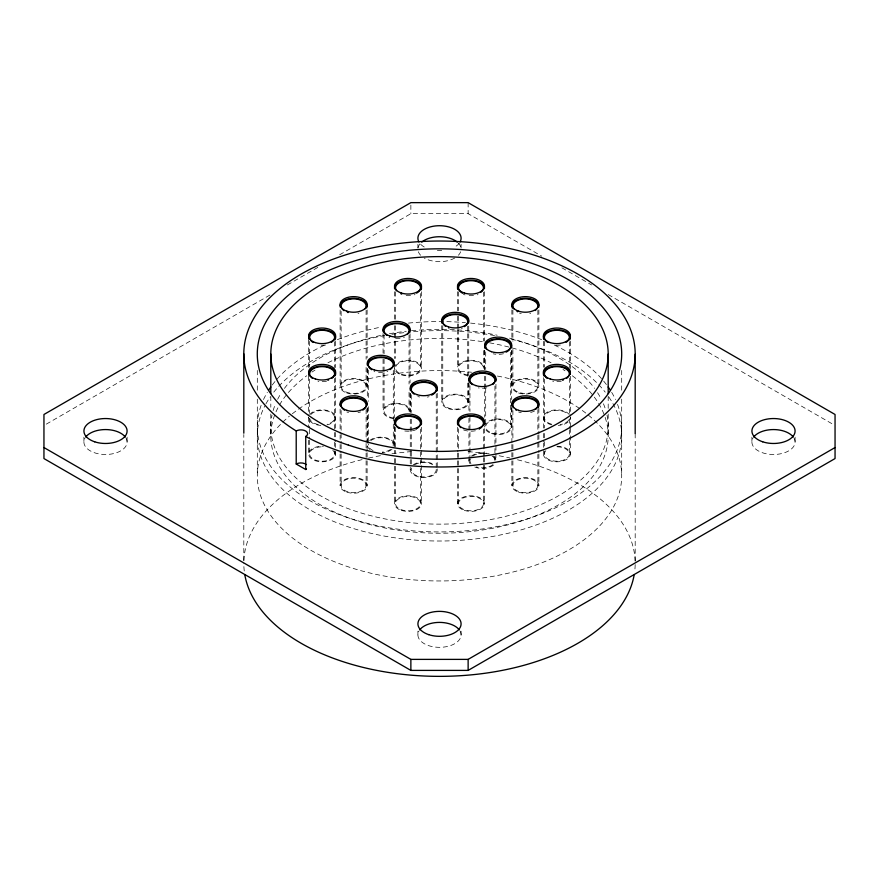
<?xml version="1.0" encoding="UTF-8"?>
<svg xmlns="http://www.w3.org/2000/svg" width="879" height="879" viewBox="0 0 879 879"><rect width="100%" height="100%" fill="white"/><g stroke="black" fill="none" stroke-linecap="round" stroke-linejoin="round"><path stroke-width="0.66" stroke-dasharray="4.39 3.3" d="M243.813 560.45L243.813 434.556M46.323 424.128L270.754 294.564M287.378 284.961L320.626 265.766M339.624 254.8L410.867 213.663L468.133 213.663L541.75 256.163M561.934 267.82L591.622 284.961M608.246 294.564L832.677 424.128M795.088 437.138L795.088 442.027M751.908 437.138L751.908 442.027M635.187 433.578L635.187 560.835M621.695 370.433L621.695 390.957M621.695 399.165L621.695 475.781M608.191 396.286L608.191 408.559M608.191 414.009L608.191 435.83M570.372 341.283L570.372 368.565M570.372 376.289L570.372 416.163M570.372 427.029L570.372 417.195A13.493 7.79 0 0 1 558.275 425.403M570.372 428.106L570.372 454.212M569.361 341.744L569.361 367.554M569.361 378.102L569.361 413.756M569.361 418.865L569.361 428.381M569.361 429.732L569.361 439.247M569.361 440.61L569.361 454.19M544.398 341.382L544.398 367.202M544.398 379.102L544.398 428.018M544.398 433.457L544.398 440.247M544.398 441.61L544.398 449.762M544.398 451.114L544.398 453.839M543.376 341.294L543.376 367.202M543.376 377.651L543.376 428.106M543.376 433.435L543.376 441.741M543.376 442.95L543.376 454.014M538.882 309.88L538.882 386.441M538.882 408.164L538.882 433.984M538.882 434.962L538.882 452.696M538.882 454.058L538.882 485.615M537.871 310.342L537.871 386.43A12.493 7.208 0 0 1 518.874 392.397A12.493 7.208 0 0 1 519.412 379.915A12.493 7.208 0 0 1 537.871 386.43M537.871 409.515L537.871 433.962M537.871 435.325L537.871 448.916M537.871 454.344L537.871 485.593A12.493 7.208 0 0 1 518.874 491.57A12.493 7.208 0 0 1 519.412 479.088A12.493 7.208 0 0 1 537.871 485.593M512.896 309.979L512.896 341.228M512.896 349.381L512.896 386.068M512.896 410.504L512.896 439.039M512.896 444.477L512.896 451.268M512.896 452.63L512.896 459.42M512.896 460.783L512.896 485.241M511.886 309.88L511.886 339.887M511.886 350.721L511.886 386.244M511.886 407.691L511.886 443.148M511.886 444.466L511.886 451.323M511.886 452.619L511.886 459.508M511.886 460.871L511.886 485.417M511.688 350.38L511.688 399.473M511.688 407.647L511.688 426.941M510.677 352.193L510.677 403.824M510.677 405.186L510.677 426.919A12.493 7.208 0 0 1 491.68 432.897A12.493 7.208 0 0 1 492.218 420.415A12.493 7.208 0 0 1 510.677 426.919M495.943 384.266L495.943 460.816M494.932 386.079L494.932 447.213M494.932 448.576L494.932 460.805M485.702 351.831L485.702 369.499M485.702 376.289L485.702 387.156M485.702 388.518L485.702 426.557M484.692 350.38L484.692 369.477M484.692 376.278L484.692 417.195M484.483 291.707L484.483 341.085M484.483 350.336L484.483 368.257M484.483 428.6L484.483 456.234M484.483 457.596L484.483 503.799M483.472 292.158L483.472 341.074M483.472 350.578L483.472 368.246M483.472 429.051L483.472 456.223M483.472 457.585L483.472 503.777A12.493 7.208 0 0 1 464.475 509.754A12.493 7.208 0 0 1 465.024 497.272A12.493 7.208 0 0 1 483.472 503.777M469.957 385.716L469.957 411.526M469.957 416.965L469.957 460.442M468.946 382.903L468.946 411.537M468.946 418.305L468.946 460.629M468.738 326.054L468.738 374.97M468.738 382.859L468.738 402.142M468.133 202.642L468.133 213.663M467.727 326.043L467.727 376.311M467.727 383.112L467.727 402.132A12.493 7.208 0 0 1 448.729 408.098A12.493 7.208 0 0 1 449.279 395.616A12.493 7.208 0 0 1 467.727 402.132M461.09 244.296L461.09 247.977M461.09 631.188L461.09 634.858M458.508 291.795L458.508 310.814M458.508 316.253L458.508 328.482M458.508 329.845L458.508 367.883M458.508 428.688L458.508 451.784M458.508 453.146L458.508 503.414M457.498 291.707L457.498 310.803M457.498 316.242L457.498 328.515M457.498 329.823L457.498 368.07M457.498 427.238L457.498 451.784M457.498 453.135L457.498 503.601M442.763 325.68L442.763 401.769M441.752 325.669L441.752 401.945M437.248 393.352L437.248 469.913M436.237 393.803L436.237 469.891M421.502 291.707L421.502 368.257M421.502 427.238L421.502 503.799M420.492 293.52L420.492 368.246A12.493 7.208 0 0 1 401.494 374.212A12.493 7.208 0 0 1 402.033 361.73A12.493 7.208 0 0 1 420.492 368.246M420.492 429.051L420.492 467.09M420.492 468.452L420.492 503.777A12.493 7.208 0 0 1 401.494 509.754A12.493 7.208 0 0 1 402.033 497.272A12.493 7.208 0 0 1 420.492 503.777M417.91 244.296L417.91 247.977M417.91 631.188L417.91 634.858M411.273 394.803L411.273 412.471M411.273 419.261L411.273 450.509M411.273 451.872L411.273 466.815M410.867 205.093L410.867 213.663M410.262 393.352L410.262 412.46M410.262 419.25L410.262 450.63M410.262 451.861L410.262 469.716M410.053 333.789L410.053 382.706M410.053 393.309L410.053 411.229M409.043 335.13L409.043 384.046M409.043 392.199L409.043 411.218M395.528 291.795L395.528 320.33M395.528 325.768L395.528 358.379M395.528 427.326L395.528 453.146M395.528 458.585L395.528 503.414M394.517 291.707L394.517 320.341M394.517 325.746L394.517 358.522M394.517 427.238L394.517 453.146M394.517 458.563L394.517 503.601M394.308 368.565L394.308 417.943M394.308 425.832L394.308 445.115M393.298 370.378L393.298 445.104M384.068 334.767L384.068 353.797M384.068 359.225L384.068 371.454M384.068 372.817L384.068 410.856M383.057 333.394L383.057 353.776M383.057 359.214L383.057 371.498M383.057 372.806L383.057 411.042M368.323 370.015L368.323 401.263M368.323 406.702L368.323 444.741M367.312 368.565L367.312 398.561M367.312 408.043L367.312 444.928M367.114 309.88L367.114 357.907M367.114 368.521L367.114 386.441M367.114 407.691L367.114 451.641M367.114 452.696L367.114 459.794M367.114 460.871L367.114 485.615M366.103 310.342L366.103 359.247M366.103 367.4L366.103 386.43A12.493 7.208 0 0 1 347.106 392.397A12.493 7.208 0 0 1 347.644 379.915A12.493 7.208 0 0 1 366.103 386.43M366.103 409.515L366.103 442.115M366.103 443.477L366.103 451.63M366.103 452.993L366.103 485.593A12.493 7.208 0 0 1 347.106 491.57A12.493 7.208 0 0 1 347.644 479.088A12.493 7.208 0 0 1 366.103 485.593M341.129 311.342L341.129 386.068M341.129 410.504L341.129 443.115M341.129 444.477L341.129 452.63M341.129 453.993L341.129 485.241M340.118 309.88L340.118 386.244M340.118 409.054L340.118 433.6M340.118 434.951L340.118 443.148M340.118 444.466L340.118 452.696M340.118 453.971L340.118 485.417M335.624 341.283L335.624 367.576M335.624 377.651L335.624 431.106M335.624 432.468L335.624 441.741M335.624 443.104L335.624 450.136M335.624 451.29L335.624 454.212M334.602 341.744L334.602 367.554M334.602 378.431L334.602 431.095M334.602 432.457L334.602 440.61M334.602 441.961L334.602 450.114M334.602 451.476L334.602 454.19M309.639 341.382L309.639 367.202M309.639 379.102L309.639 413.394M309.639 418.503L309.639 428.018M309.639 429.381L309.639 438.885M309.639 440.247L309.639 453.839M308.628 340.008L308.628 368.565M308.628 376.289L308.628 415.833M308.628 417.129L308.628 426.744M308.628 440.236L308.628 454.014M270.809 396.286L270.809 407.197M270.809 414.009L270.809 435.83M257.305 370.433L257.305 392.32M257.305 399.165L257.305 475.781M127.092 437.138L127.092 442.027M83.912 437.138L83.912 442.027M126.082 438.247A21.59 12.471 0 0 1 105.502 454.498A21.59 12.471 0 0 1 84.922 438.247M459.321 243.131A21.59 12.471 0 0 1 453.333 247.746M441.73 250.581A21.59 12.471 0 0 1 437.27 250.581M424.227 246.999A21.59 12.471 0 0 1 419.679 243.131M460.64 251.757A21.59 12.471 0 0 1 458.377 255.251M454.773 258.008A21.59 12.471 0 0 1 424.227 258.008M420.623 255.251A21.59 12.471 0 0 1 418.36 251.757M418.019 247.911A21.59 12.471 0 0 1 420.623 243.153M458.377 243.153A21.59 12.471 0 0 1 460.981 247.911M794.078 438.247A21.59 12.471 0 0 1 773.498 454.498A21.59 12.471 0 0 1 752.918 438.247M460.08 631.078A21.59 12.471 0 0 1 439.5 647.329A21.59 12.471 0 0 1 418.92 631.078M517.533 459.772A195.687 112.973 0 0 1 634.693 571.361M244.252 570.976A195.687 112.973 0 0 1 243.813 563.186M243.879 560.593A195.687 112.973 0 0 1 362.093 459.618M368.565 458.08A195.687 112.973 0 0 1 380.464 455.663M391.968 453.784A195.687 112.973 0 0 1 411.636 451.553M468.035 451.608A195.687 112.973 0 0 1 486.395 453.696M499.184 455.783A195.687 112.973 0 0 1 509.754 457.937M497.437 376.047A182.195 105.183 0 0 1 606.114 518.335A182.195 105.183 0 0 1 350.644 567.603A182.195 105.183 0 0 1 289.378 416.174M292.322 413.778A182.195 105.183 0 0 1 471.573 372.235M572.306 375.772A168.691 97.393 0 0 1 553.88 507.425A168.691 97.393 0 0 1 325.12 507.425A168.691 97.393 0 0 1 306.694 375.772M312.012 372.048A168.691 97.393 0 0 1 315.012 370.103M327.966 362.763A168.691 97.393 0 0 1 483.164 341.755M489.592 342.832A168.691 97.393 0 0 1 551.034 362.763M562.967 369.466A168.691 97.393 0 0 1 564.999 370.751M393.792 418.668A13.493 7.79 0 0 1 383.266 409.702A13.493 7.79 0 0 1 398.407 403.318A13.493 7.79 0 0 1 409.977 411.844M468.221 375.696A13.493 7.79 0 0 1 457.75 366.565A13.493 7.79 0 0 1 473.418 360.401A13.493 7.79 0 0 1 484.296 369.367M551.847 424.876A13.493 7.79 0 0 1 547.21 412.218A13.493 7.79 0 0 1 569.262 414.558M556.879 446.224A13.493 7.79 0 0 1 570.295 454.817A13.493 7.79 0 0 1 554.1 461.64A13.493 7.79 0 0 1 544.024 451.63M493.613 465.002A13.504 7.79 0 0 1 474.792 467.046M470.056 463.716A13.504 7.79 0 0 1 469.232 459.025M471.32 456.212A13.504 7.79 0 0 1 489.207 453.883M493.449 456.113A13.504 7.79 0 0 1 495.943 460.629M437.182 468.914A13.493 7.79 0 0 1 422.359 477.462A13.493 7.79 0 0 1 410.9 467.331M413.152 464.892A13.493 7.79 0 0 1 434.171 464.76M369.641 440.544A13.493 7.79 0 0 1 385.837 437.698A13.493 7.79 0 0 1 394.122 446.224M391.979 449.301A13.493 7.79 0 0 1 382.2 452.674M369.806 449.433A13.493 7.79 0 0 1 367.51 443.62M334.877 451.476A13.493 7.79 0 0 1 324.659 461.662A13.493 7.79 0 0 1 308.639 454.377A13.493 7.79 0 0 1 323.417 446.257M309.738 414.558A13.493 7.79 0 0 1 331.691 412.152A13.493 7.79 0 0 1 327.417 424.821M320.824 425.403A13.493 7.79 0 0 1 308.628 417.459M404.373 337.228A13.504 7.79 0 0 1 403.571 337.536M400.033 338.404A13.504 7.79 0 0 1 393.363 338.448M389.793 337.624A13.504 7.79 0 0 1 388.979 337.327M393.594 418.041A12.493 7.208 0 0 1 384.354 409.493A12.493 7.208 0 0 1 398.934 403.966A12.493 7.208 0 0 1 408.867 412.24M358.918 313.254A13.504 7.79 0 0 1 358.017 313.451M486.845 387.826A13.504 7.79 0 0 1 478.319 387.881M492.778 464.672A12.493 7.208 0 0 1 476.187 466.87M470.957 463.453A12.493 7.208 0 0 1 470.133 459.42M472.638 456.157A12.493 7.208 0 0 1 486.263 453.762M492.086 456.036A12.493 7.208 0 0 1 494.921 460.288M534.685 410.9A13.504 7.79 0 0 1 530.685 412.427M521.258 412.68A13.504 7.79 0 0 1 518.621 411.998M415.02 294.564A13.504 7.79 0 0 1 414.185 294.828M410.548 295.553A13.504 7.79 0 0 1 405.757 295.586M462.255 328.449A13.504 7.79 0 0 1 461.42 328.713M449.334 328.79A13.504 7.79 0 0 1 448.477 328.526M503.491 353.743A13.504 7.79 0 0 1 493.152 353.808M561.274 381.222A13.504 7.79 0 0 1 552.748 381.266M557.187 446.807A12.493 7.208 0 0 1 569.142 455.388A12.493 7.208 0 0 1 552.495 460.761A12.493 7.208 0 0 1 546.068 450.4M478 294.564A13.504 7.79 0 0 1 477.165 294.828M473.528 295.553A13.504 7.79 0 0 1 468.738 295.586M465.079 294.904A13.504 7.79 0 0 1 463.409 294.355M468.035 375.069A12.493 7.208 0 0 1 458.794 366.521A12.493 7.208 0 0 1 473.374 360.983A12.493 7.208 0 0 1 483.307 369.268M530.685 313.254A13.504 7.79 0 0 1 529.784 313.451M521.258 313.506A13.504 7.79 0 0 1 519.467 313.089M560.352 345.018A13.504 7.79 0 0 1 553.682 345.062M568.768 419.854A12.493 7.208 0 0 1 560.099 424.612M551.408 424.128A12.493 7.208 0 0 1 547.958 412.603A12.493 7.208 0 0 1 567.988 414.35M325.604 345.018A13.504 7.79 0 0 1 318.923 345.062M310.902 414.492A12.493 7.208 0 0 1 331.174 412.68A12.493 7.208 0 0 1 327.021 424.282M318.308 424.513A12.493 7.208 0 0 1 309.727 418.503M387.826 371.421A13.504 7.79 0 0 1 386.98 371.685M382.398 372.498A13.504 7.79 0 0 1 378.552 372.443M374.893 371.762A13.504 7.79 0 0 1 374.047 371.498M371.004 440.456A12.493 7.208 0 0 1 385.881 438.335A12.493 7.208 0 0 1 393.122 446.125M390.617 449.389A12.493 7.208 0 0 1 382.277 452.081M373.081 450.586A12.493 7.208 0 0 1 368.499 443.719M429.051 396.715A13.504 7.79 0 0 1 427.238 397.077M419.624 396.967A13.504 7.79 0 0 1 417.844 396.561M436.226 469.386A12.493 7.208 0 0 1 422.557 476.89A12.493 7.208 0 0 1 411.625 468.013M414.525 464.859A12.493 7.208 0 0 1 432.798 464.749M479.571 429.446A13.504 7.79 0 0 1 478.813 429.787M475.396 430.798A13.504 7.79 0 0 1 462.629 429.556M326.527 381.222A13.504 7.79 0 0 1 318 381.266M332.789 450.268A12.493 7.208 0 0 1 326.197 460.827A12.493 7.208 0 0 1 309.727 454.861A12.493 7.208 0 0 1 323.329 446.84M360.632 411.91A13.504 7.79 0 0 1 358.017 412.625M348.578 412.482A13.504 7.79 0 0 1 346.853 411.998M416.591 429.446A13.504 7.79 0 0 1 402.978 430.666M617.53 404.384A182.195 105.183 0 0 1 439.5 531.927A182.195 105.183 0 0 1 261.47 404.384M263.513 399.516A182.195 105.183 0 0 1 267.326 392.342M272.259 385.002A182.195 105.183 0 0 1 324.615 345.106M337.382 339.635A182.195 105.183 0 0 1 380.728 327.175M408.438 323.098A182.195 105.183 0 0 1 465.43 322.626M470.562 323.098A182.195 105.183 0 0 1 541.618 339.635M554.385 345.106A182.195 105.183 0 0 1 606.741 385.002M611.674 392.342A182.195 105.183 0 0 1 615.487 399.516M607.004 415.174A168.691 97.393 0 0 1 439.5 524.137A168.691 97.393 0 0 1 271.996 415.174M273.138 410.592A168.691 97.393 0 0 1 275.556 403.78M277.643 399.297A168.691 97.393 0 0 1 281.445 392.704M284.422 388.397A168.691 97.393 0 0 1 383.057 334.954M389.408 333.734A168.691 97.393 0 0 1 406.263 331.251M411.526 330.691A168.691 97.393 0 0 1 497.195 335.218M509.578 338.151A168.691 97.393 0 0 1 594.578 388.397M597.555 392.704A168.691 97.393 0 0 1 601.357 399.297M603.444 403.78A168.691 97.393 0 0 1 605.862 410.592M608.872 397.066A182.195 105.183 0 0 1 447.861 540.904A182.195 105.183 0 0 1 264.689 406.197M265.963 403.802A182.195 105.183 0 0 1 270.128 397.066M273.776 392.133A182.195 105.183 0 0 1 384.442 335.569M391.924 334.295A182.195 105.183 0 0 1 405.867 332.449M413.569 331.713A182.195 105.183 0 0 1 494.558 335.569M511.215 339.14A182.195 105.183 0 0 1 605.224 392.133M346.864 392.99A13.493 7.79 0 0 0 367.114 386.244A13.493 7.79 0 0 0 346.864 379.497A13.493 7.79 0 0 0 346.864 392.99M401.263 374.817A13.493 7.79 0 0 0 421.502 368.07A13.493 7.79 0 0 0 401.263 361.313A13.493 7.79 0 0 0 401.263 374.817M448.499 408.702A13.493 7.79 0 0 0 468.738 401.945A13.493 7.79 0 0 0 448.499 395.198A13.493 7.79 0 0 0 448.499 408.702M518.643 392.99A13.493 7.79 0 0 0 538.882 386.244A13.493 7.79 0 0 0 518.643 379.497A13.493 7.79 0 0 0 518.643 392.99M491.438 433.49A13.493 7.79 0 0 0 511.688 426.744A13.493 7.79 0 0 0 491.438 419.997A13.493 7.79 0 0 0 491.438 433.49M518.643 492.163A13.493 7.79 0 0 0 538.882 485.417A13.493 7.79 0 0 0 518.643 478.67A13.493 7.79 0 0 0 518.643 492.163M464.244 510.347A13.493 7.79 0 0 0 484.483 503.601A13.493 7.79 0 0 0 464.244 496.855A13.493 7.79 0 0 0 464.244 510.347M401.263 510.347A13.493 7.79 0 0 0 421.502 503.601A13.493 7.79 0 0 0 401.263 496.855A13.493 7.79 0 0 0 401.263 510.347M346.864 492.163A13.493 7.79 0 0 0 367.114 485.417A13.493 7.79 0 0 0 346.864 478.67A13.493 7.79 0 0 0 346.864 492.163"/><path stroke-width="1.32" d="M243.813 433.182L243.813 353.819M43.95 447.543L410.867 659.382L468.133 659.382L835.05 447.543M468.133 670.402L835.05 458.563L835.05 414.481L468.133 202.642L410.867 202.642L43.95 414.481L43.95 458.563L410.867 670.402L468.133 670.402L468.133 659.382M305.738 469.529L296.212 464.013L296.212 430.963A195.687 112.973 0 0 1 391.353 244.505A195.687 112.973 0 0 1 629.001 382.189A195.687 112.973 0 0 1 305.738 436.478L305.738 469.529A6.746 3.901 0 0 0 306.507 468.979M635.187 354.215L635.187 433.578M608.191 354.017A168.691 97.393 0 0 1 355.149 438.357A168.691 97.393 0 0 1 355.149 269.666A168.691 97.393 0 0 1 608.191 354.017L608.191 393.561M410.867 659.382L410.867 670.402M270.809 354.017L270.809 393.561M85.681 437.083A21.59 12.471 0 0 1 105.502 429.567A21.59 12.471 0 0 1 125.323 437.083M418.92 241.956A21.59 12.471 0 0 1 439.5 225.716A21.59 12.471 0 0 1 460.08 241.956M421.711 242.132A21.59 12.471 0 0 1 457.289 242.132M753.677 437.083A21.59 12.471 0 0 1 773.498 429.567A21.59 12.471 0 0 1 793.319 437.083M419.679 629.913A21.59 12.471 0 0 1 439.5 622.398A21.59 12.471 0 0 1 459.321 629.913M296.212 430.963A6.746 3.901 0 0 1 305.672 431.018A6.746 3.901 0 0 1 305.738 436.478M634.1 575.24A195.687 112.973 0 0 1 439.159 676.358A195.687 112.973 0 0 1 244.823 574.855M296.212 464.013A6.746 3.901 0 0 1 306.441 464.606M383.156 331.79A13.504 7.79 0 0 1 397.374 323.098A13.504 7.79 0 0 1 409.669 332.723M386.914 335.459A12.493 7.208 0 0 1 387.529 325.889A12.493 7.208 0 0 1 404.054 325.109A12.493 7.208 0 0 1 407.362 334.492M340.206 307.002A13.504 7.79 0 0 1 354.435 298.3A13.504 7.79 0 0 1 366.73 307.925M343.975 310.672A12.493 7.208 0 0 1 344.183 301.354A12.493 7.208 0 0 1 360.126 299.926A12.493 7.208 0 0 1 365.203 308.771M348.15 312.561A12.493 7.208 0 0 1 347.359 312.32M469.188 381.925A13.504 7.79 0 0 1 481.813 372.674A13.504 7.79 0 0 1 495.877 381.211M472.265 384.639A12.493 7.208 0 0 1 474.056 375.124A12.493 7.208 0 0 1 490.636 375.014A12.493 7.208 0 0 1 492.778 384.508M512.127 406.724A13.504 7.79 0 0 1 526.202 397.473A13.504 7.79 0 0 1 538.245 407.636M513.578 407.603A12.493 7.208 0 0 1 527.026 398.11A12.493 7.208 0 0 1 535.718 409.306M516.336 410.218A12.493 7.208 0 0 1 515.742 409.834M394.605 288.817A13.504 7.79 0 0 1 408.823 280.126A13.504 7.79 0 0 1 421.129 289.751M396.528 290.729A12.493 7.208 0 0 1 401.78 281.654A12.493 7.208 0 0 1 418.019 283.587A12.493 7.208 0 0 1 416.613 293.125M401.747 294.135A12.493 7.208 0 0 1 401 293.872M441.983 323.252A13.504 7.79 0 0 1 455.102 313.99A13.504 7.79 0 0 1 468.551 323.087M445.609 326.373A12.493 7.208 0 0 1 446.862 316.44A12.493 7.208 0 0 1 464.09 316.693A12.493 7.208 0 0 1 464.475 326.636M485.142 348.589A13.504 7.79 0 0 1 497.558 338.789A13.504 7.79 0 0 1 511.501 347.875M486.702 349.402A12.493 7.208 0 0 1 492.218 340.25A12.493 7.208 0 0 1 508.534 342.546A12.493 7.208 0 0 1 506.128 352.138M543.837 375.86A13.504 7.79 0 0 1 555.286 366.114A13.504 7.79 0 0 1 570.372 374.047M547.232 378.431A12.493 7.208 0 0 1 548.265 368.631A12.493 7.208 0 0 1 565.285 368.521A12.493 7.208 0 0 1 566.68 378.311M563.362 380.014A12.493 7.208 0 0 1 562.582 380.266M457.728 289.367A13.504 7.79 0 0 1 470.364 280.115A13.504 7.79 0 0 1 484.428 288.653M462.585 293.234A12.493 7.208 0 0 1 461.563 283.17A12.493 7.208 0 0 1 478.956 282.346A12.493 7.208 0 0 1 480.802 292.366M512.336 308.089A13.504 7.79 0 0 1 524.763 298.3A13.504 7.79 0 0 1 538.695 307.386M513.896 308.914A12.493 7.208 0 0 1 518.643 300.014A12.493 7.208 0 0 1 534.641 301.244A12.493 7.208 0 0 1 535.19 310.551M517.654 311.748A12.493 7.208 0 0 1 516.973 311.408M543.837 339.492A13.504 7.79 0 0 1 557.209 329.691A13.504 7.79 0 0 1 569.735 339.865M547.826 342.458A12.493 7.208 0 0 1 548.056 332.383A12.493 7.208 0 0 1 565.505 332.273A12.493 7.208 0 0 1 566.109 342.338M309.078 339.492A13.504 7.79 0 0 1 322.461 329.691A13.504 7.79 0 0 1 334.976 339.865M313.078 342.458A12.493 7.208 0 0 1 313.309 332.383A12.493 7.208 0 0 1 330.757 332.273A12.493 7.208 0 0 1 331.35 342.338M367.323 365.126A13.504 7.79 0 0 1 381.629 356.984A13.504 7.79 0 0 1 394.122 366.06M371.762 369.729A12.493 7.208 0 0 1 371.993 359.654A12.493 7.208 0 0 1 389.441 359.544A12.493 7.208 0 0 1 390.045 369.619M410.35 390.463A13.504 7.79 0 0 1 424.096 381.761A13.504 7.79 0 0 1 437.061 390.858M414.119 394.133A12.493 7.208 0 0 1 415.811 383.991A12.493 7.208 0 0 1 433.391 384.969A12.493 7.208 0 0 1 431.699 395.121M457.728 424.898A13.504 7.79 0 0 1 470.364 415.646A13.504 7.79 0 0 1 484.428 424.183M460.816 427.612A12.493 7.208 0 0 1 463.288 417.767A12.493 7.208 0 0 1 480.439 418.723A12.493 7.208 0 0 1 479.593 428.655M309.078 375.86A13.504 7.79 0 0 1 321.978 366.06A13.504 7.79 0 0 1 335.24 375.696M312.484 378.431A12.493 7.208 0 0 1 313.517 368.631A12.493 7.208 0 0 1 330.537 368.521A12.493 7.208 0 0 1 331.932 378.311M328.614 380.014A12.493 7.208 0 0 1 327.834 380.266M340.129 405.615A13.504 7.79 0 0 1 352.984 397.473A13.504 7.79 0 0 1 367.103 404.889M344.568 410.218A12.493 7.208 0 0 1 344.799 400.154A12.493 7.208 0 0 1 362.247 400.044A12.493 7.208 0 0 1 362.84 410.108M394.605 424.348A13.504 7.79 0 0 1 408.35 415.646A13.504 7.79 0 0 1 421.316 424.733M398.956 428.403A12.493 7.208 0 0 1 399.407 418.206A12.493 7.208 0 0 1 417.053 418.47A12.493 7.208 0 0 1 416.613 428.655M268.798 389.979A182.195 105.183 0 0 1 270.82 386.98M608.18 386.98A182.195 105.183 0 0 1 610.202 389.979M94.701 441.807A21.59 12.471 0 0 0 127.092 431.007A21.59 12.471 0 0 0 94.701 420.217A21.59 12.471 0 0 0 94.701 441.807M762.697 441.807A21.59 12.471 0 0 0 795.088 431.007A21.59 12.471 0 0 0 762.697 420.217A21.59 12.471 0 0 0 762.697 441.807M428.699 634.638A21.59 12.471 0 0 0 461.09 623.848A21.59 12.471 0 0 0 428.699 613.048A21.59 12.471 0 0 0 428.699 634.638M348.403 445.115A182.195 105.183 0 0 0 621.695 354.017A182.195 105.183 0 0 0 348.403 262.92A182.195 105.183 0 0 0 348.403 445.115M346.864 311.177A13.493 7.79 0 0 0 367.114 304.431A13.493 7.79 0 0 0 346.864 297.684A13.493 7.79 0 0 0 346.864 311.177M389.815 335.965A13.493 7.79 0 0 0 410.053 329.218A13.493 7.79 0 0 0 389.815 322.472A13.493 7.79 0 0 0 389.815 335.965M401.263 292.993A13.493 7.79 0 0 0 421.502 286.246A13.493 7.79 0 0 0 401.263 279.5A13.493 7.79 0 0 0 401.263 292.993M448.499 326.878A13.493 7.79 0 0 0 468.738 320.132A13.493 7.79 0 0 0 448.499 313.385A13.493 7.79 0 0 0 448.499 326.878M464.244 292.993A13.493 7.79 0 0 0 484.483 286.246A13.493 7.79 0 0 0 464.244 279.5A13.493 7.79 0 0 0 464.244 292.993M518.643 311.177A13.493 7.79 0 0 0 538.882 304.431A13.493 7.79 0 0 0 518.643 297.684A13.493 7.79 0 0 0 518.643 311.177M491.438 351.677A13.493 7.79 0 0 0 511.688 344.92A13.493 7.79 0 0 0 491.438 338.173A13.493 7.79 0 0 0 491.438 351.677M550.133 342.579A13.493 7.79 0 0 0 570.372 335.833A13.493 7.79 0 0 0 550.133 329.087A13.493 7.79 0 0 0 550.133 342.579M550.133 378.948A13.493 7.79 0 0 0 570.372 372.202A13.493 7.79 0 0 0 550.133 365.444A13.493 7.79 0 0 0 550.133 378.948M518.643 410.35A13.493 7.79 0 0 0 538.882 403.604A13.493 7.79 0 0 0 518.643 396.858A13.493 7.79 0 0 0 518.643 410.35M475.693 385.551A13.493 7.79 0 0 0 495.943 378.805A13.493 7.79 0 0 0 475.693 372.059A13.493 7.79 0 0 0 475.693 385.551M417.009 394.649A13.493 7.79 0 0 0 437.248 387.903A13.493 7.79 0 0 0 417.009 381.145A13.493 7.79 0 0 0 417.009 394.649M464.244 428.534A13.493 7.79 0 0 0 484.483 421.777A13.493 7.79 0 0 0 464.244 415.031A13.493 7.79 0 0 0 464.244 428.534M401.263 428.534A13.493 7.79 0 0 0 421.502 421.777A13.493 7.79 0 0 0 401.263 415.031A13.493 7.79 0 0 0 401.263 428.534M346.864 410.35A13.493 7.79 0 0 0 367.114 403.604A13.493 7.79 0 0 0 346.864 396.858A13.493 7.79 0 0 0 346.864 410.35M374.058 369.85A13.493 7.79 0 0 0 394.308 363.104A13.493 7.79 0 0 0 374.058 356.358A13.493 7.79 0 0 0 374.058 369.85M315.374 378.948A13.493 7.79 0 0 0 335.624 372.202A13.493 7.79 0 0 0 315.374 365.444A13.493 7.79 0 0 0 315.374 378.948M315.374 342.579A13.493 7.79 0 0 0 335.624 335.833A13.493 7.79 0 0 0 315.374 329.087A13.493 7.79 0 0 0 315.374 342.579"/></g></svg>
